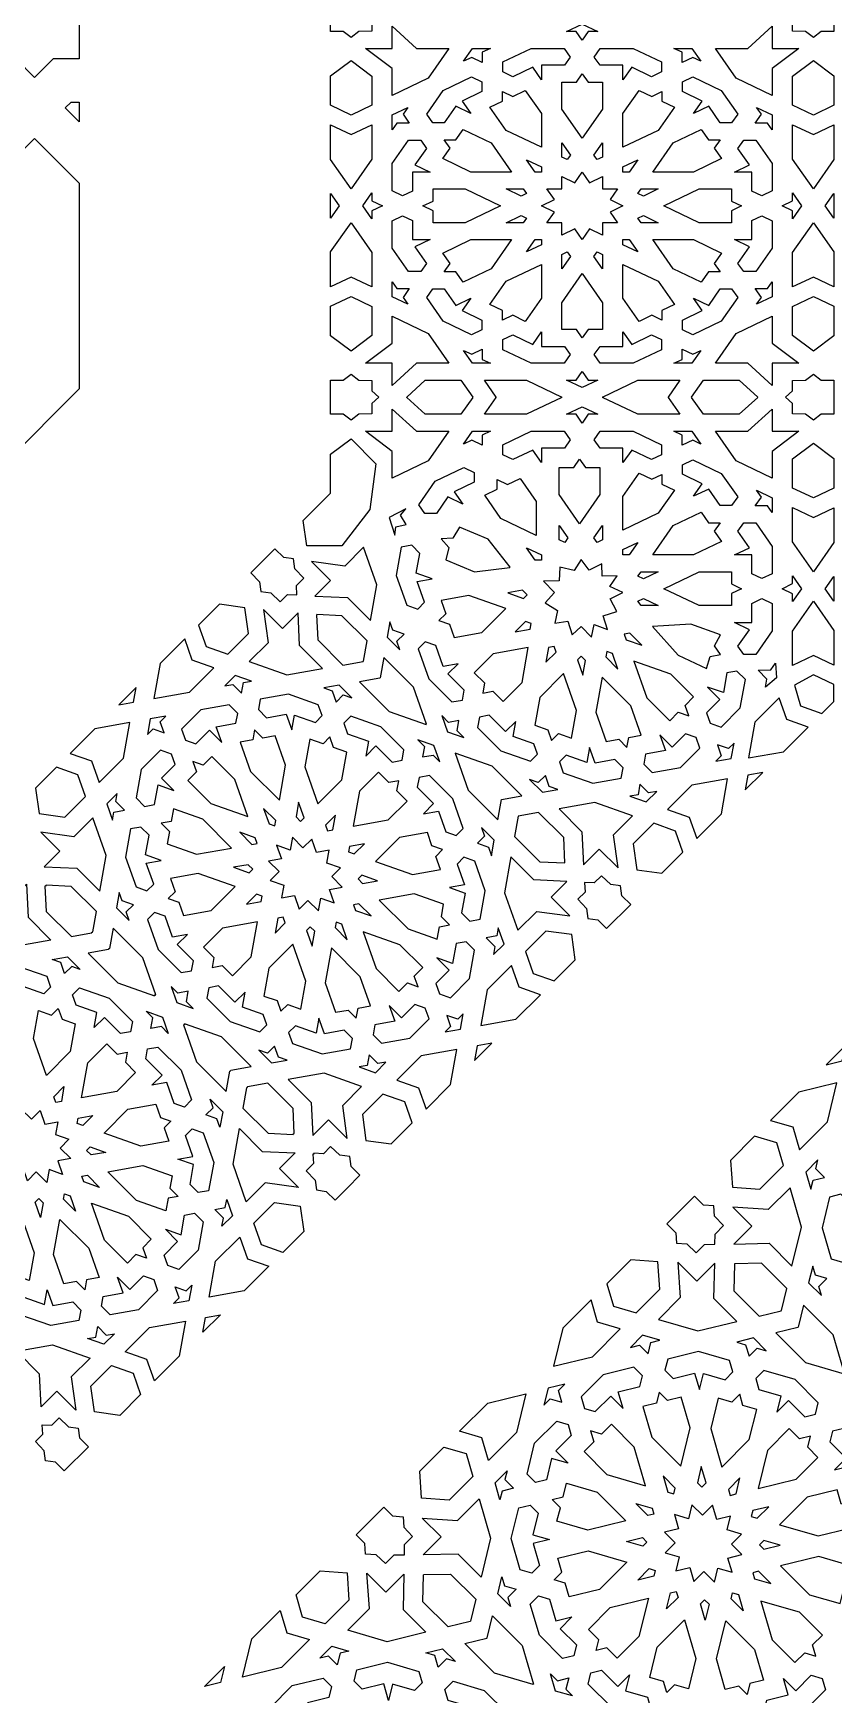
# Model space of a CAD drawing. Extents: x -500 to 500, y -500 to 500.
# Drawn here: x 170.9 to 330, y -334.1 to -3.9 of the extents above; entities that cross this region are included whole.
import ezdxf

# ---------------------------------------------------------------- set-up
doc = ezdxf.new("R2010")
doc.units = 0
doc.layers.add('LAYER_1', color=18, linetype='CONTINUOUS')

msp = doc.modelspace()

# ---------------------------------------------------------------- linework, layer by layer
at = {"layer": 'LAYER_1'}
for points in [[(174.83, 8.93), (180, 8.93), (180, -8.94), (174.83, -8.94), (171.13, -12.65), (167.46, -8.94), (162.19, -8.94), (162.19, -3.71), (158.49, -0.01), (162.19, 3.69), (162.22, 8.93), (167.43, 8.93), (171.16, 12.63)], [(230, 0), (230, 3.51), (232.47, 3.51), (234.05, 4.7), (235.62, 3.51), (238.18, 3.44), (238.18, 1.39), (239.58, 0.12), (239.45, 0), (239.58, -0.12), (238.18, -1.39), (238.18, -3.44), (235.62, -3.51), (234.05, -4.7), (232.47, -3.51), (230, -3.51)], [(320.55, 0), (320.42, 0.12), (321.82, 1.39), (321.82, 3.44), (324.38, 3.51), (325.95, 4.7), (327.53, 3.51), (330, 3.51), (330, 0), (330, -3.51), (327.53, -3.51), (325.95, -4.7), (324.38, -3.51), (321.82, -3.44), (321.82, -1.39), (320.42, -0.12)], [(249.38, -12.79), (242.23, -16.21), (242.23, -10.89), (236.92, -6.87), (242.23, -6.87), (242.23, -2.47), (247.08, -6.87), (253.51, -6.87)], [(281.21, -3.51), (280, -5.25), (278.79, -3.51), (276.91, -3.51), (280, -2.03), (283.09, -3.51)], [(317.77, -10.89), (317.77, -16.21), (310.62, -12.79), (306.49, -6.87), (312.92, -6.87), (317.77, -2.47), (317.77, -6.87), (323.08, -6.87)], [(234.05, -20.13), (230, -18.19), (230, -12.31), (234.05, -9.25), (238.18, -12.37), (238.18, -18.16)], [(260.14, -7.65), (260.14, -9.66), (258.04, -8.65), (256.41, -9.43), (258.2, -6.87), (261.77, -6.87)], [(276.46, -10.23), (271.89, -10.23), (271.89, -13.1), (270.16, -10.61), (266.21, -12.51), (264.23, -11.56), (264.23, -9.57), (269.88, -6.87), (276.41, -6.87), (277.61, -8.59)], [(293.8, -12.51), (289.84, -10.61), (288.11, -13.1), (288.11, -10.23), (283.54, -10.23), (282.39, -8.59), (283.59, -6.87), (290.12, -6.87), (295.77, -9.57), (295.77, -11.56)], [(301.96, -8.65), (299.86, -9.66), (299.86, -7.65), (298.23, -6.87), (301.8, -6.87), (303.59, -9.43)], [(325.95, -20.13), (321.82, -18.16), (321.82, -12.37), (325.95, -9.25), (330, -12.31), (330, -18.19)], [(256.12, -17.33), (257.85, -19.81), (254.86, -18.38), (252.57, -21.66), (250.29, -21.66), (249.09, -19.94), (252.35, -15.25), (258.01, -12.55), (260.08, -13.54), (260.08, -15.44)], [(280, -24.73), (275.95, -18.92), (275.95, -13.59), (278.84, -13.59), (280, -11.93), (281.16, -13.59), (284.05, -13.59), (284.05, -18.92)], [(309.71, -21.66), (307.43, -21.66), (305.14, -18.38), (302.15, -19.81), (303.88, -17.33), (299.92, -15.44), (299.92, -13.54), (301.99, -12.55), (307.65, -15.25), (310.91, -19.94)], [(264.88, -23.18), (261.67, -18.56), (264.17, -17.37), (264.17, -15.45), (266.18, -16.41), (268.68, -15.21), (271.89, -19.82), (271.89, -26.53)], [(295.12, -23.18), (288.11, -26.53), (288.11, -19.82), (291.32, -15.21), (293.82, -16.41), (295.83, -15.45), (295.83, -17.37), (298.33, -18.56)], [(180, -17.54), (180, -21.5), (177.22, -18.71), (178.39, -17.54)], [(243.17, -21.71), (242.23, -23.05), (242.23, -20.1), (245.33, -18.62), (244.39, -19.96), (245.6, -21.71)], [(316.83, -21.71), (314.4, -21.71), (315.61, -19.96), (314.67, -18.62), (317.77, -20.1), (317.77, -23.05)], [(234.05, -34.8), (230, -28.99), (230, -22.08), (234.05, -24.01), (238.18, -22.04), (238.18, -28.88)], [(257.86, -31.45), (252.3, -28.79), (253.74, -26.71), (252.58, -25.05), (254.9, -25.05), (256.34, -22.97), (261.91, -25.64), (265.96, -31.45)], [(302.14, -31.45), (294.04, -31.45), (298.09, -25.64), (303.66, -22.97), (305.1, -25.05), (307.42, -25.05), (306.26, -26.71), (307.7, -28.79)], [(325.95, -34.8), (321.82, -28.88), (321.82, -22.04), (325.95, -24.01), (330, -22.08), (330, -28.99)], [(180, -33.66), (180, -74.56), (151.09, -103.47), (138.55, -103.47), (138.55, -90.83), (162.19, -67.18), (162.19, -33.7), (171.11, -24.78)], [(246.29, -31.45), (246.29, -35.24), (244.31, -36.18), (242.23, -35.19), (242.23, -29.78), (245.5, -25.09), (247.9, -25.09), (249.04, -26.74), (246.75, -30.02), (249.75, -31.45)], [(277.03, -28.99), (275.95, -28.47), (275.95, -25.64), (277.66, -28.09)], [(282.97, -28.99), (282.34, -28.09), (284.05, -25.64), (284.05, -28.47)], [(315.69, -36.18), (313.71, -35.24), (313.71, -31.45), (310.25, -31.45), (313.25, -30.02), (310.96, -26.74), (312.1, -25.09), (314.5, -25.09), (317.77, -29.78), (317.77, -35.19)], [(270.65, -31.45), (268.94, -29), (271.9, -30.41), (271.9, -31.45)], [(289.36, -31.45), (288.11, -31.45), (288.11, -30.41), (291.06, -29)], [(285.53, -39.4), (287.01, -41.52), (284.05, -41.52), (284.05, -43.98), (281.48, -42.75), (280, -44.88), (278.52, -42.75), (275.95, -43.98), (275.95, -41.52), (272.99, -41.52), (274.47, -39.4), (271.9, -38.17), (274.47, -36.94), (272.99, -34.81), (275.95, -34.81), (275.95, -32.35), (278.52, -33.58), (280, -31.46), (281.48, -33.58), (284.05, -32.35), (284.05, -34.81), (287.01, -34.81), (285.53, -36.94), (288.1, -38.17)], [(230, -40.62), (230, -35.72), (231.71, -38.17)], [(238.18, -39.17), (238.18, -40.73), (236.39, -38.17), (238.18, -35.6), (238.18, -37.16), (240.28, -38.17)], [(256.77, -41.52), (250.35, -41.52), (250.35, -39.13), (248.34, -38.17), (250.35, -37.21), (250.35, -34.81), (256.77, -34.81), (263.79, -38.17)], [(267.85, -36.22), (264.89, -34.81), (268.3, -34.81), (268.93, -35.71)], [(292.16, -36.22), (291.07, -35.71), (291.7, -34.81), (295.11, -34.81)], [(309.65, -39.13), (309.65, -41.52), (303.23, -41.52), (296.21, -38.17), (303.23, -34.81), (309.65, -34.81), (309.65, -37.21), (311.66, -38.17)], [(321.82, -40.73), (321.82, -39.17), (319.72, -38.17), (321.82, -37.16), (321.82, -35.6), (323.61, -38.17)], [(328.29, -38.17), (330, -35.72), (330, -40.62)], [(234.05, -52.32), (230, -54.26), (230, -47.34), (234.05, -41.53), (238.18, -47.46), (238.18, -54.3)], [(246.75, -46.32), (249.04, -49.6), (247.9, -51.24), (245.5, -51.24), (242.23, -46.55), (242.23, -41.14), (244.31, -40.15), (246.29, -41.1), (246.29, -44.89), (249.75, -44.89)], [(268.3, -41.52), (264.89, -41.52), (267.85, -40.11), (268.93, -40.63)], [(291.7, -41.52), (291.07, -40.63), (292.16, -40.11), (295.11, -41.52)], [(314.5, -51.24), (312.1, -51.24), (310.96, -49.6), (313.25, -46.32), (310.25, -44.89), (313.71, -44.89), (313.71, -41.1), (315.69, -40.15), (317.77, -41.14), (317.77, -46.55)], [(325.95, -52.32), (321.82, -54.3), (321.82, -47.46), (325.95, -41.53), (330, -47.34), (330, -54.26)], [(261.91, -50.7), (256.34, -53.36), (254.9, -51.29), (252.58, -51.29), (253.74, -49.62), (252.3, -47.55), (257.86, -44.89), (265.96, -44.89)], [(268.94, -47.33), (270.65, -44.89), (271.9, -44.89), (271.9, -45.92)], [(288.11, -45.92), (288.11, -44.89), (289.36, -44.89), (291.06, -47.33)], [(306.26, -49.62), (307.42, -51.29), (305.1, -51.29), (303.66, -53.36), (298.09, -50.7), (294.04, -44.89), (302.14, -44.89), (307.7, -47.55)], [(275.95, -50.69), (275.95, -47.86), (277.03, -47.34), (277.66, -48.24)], [(282.34, -48.24), (282.97, -47.34), (284.05, -47.86), (284.05, -50.69)], [(268.68, -61.13), (266.18, -59.93), (264.17, -60.89), (264.17, -58.97), (261.67, -57.77), (264.88, -53.16), (271.89, -49.8), (271.89, -56.51)], [(281.16, -62.74), (280, -64.4), (278.84, -62.74), (275.95, -62.74), (275.95, -57.42), (280, -51.6), (284.05, -57.42), (284.05, -62.74)], [(295.83, -58.97), (295.83, -60.89), (293.82, -59.93), (291.32, -61.13), (288.11, -56.51), (288.11, -49.8), (295.12, -53.16), (298.33, -57.77)], [(244.39, -56.37), (245.33, -57.72), (242.23, -56.24), (242.23, -53.28), (243.17, -54.63), (245.6, -54.63)], [(258.01, -63.79), (252.35, -61.08), (249.09, -56.39), (250.29, -54.67), (252.57, -54.67), (254.86, -57.95), (257.85, -56.52), (256.12, -59), (260.08, -60.9), (260.08, -62.79)], [(307.65, -61.08), (301.99, -63.79), (299.92, -62.79), (299.92, -60.9), (303.88, -59), (302.15, -56.52), (305.14, -57.95), (307.43, -54.67), (309.71, -54.67), (310.91, -56.39)], [(314.67, -57.72), (315.61, -56.37), (314.4, -54.63), (316.83, -54.63), (317.77, -53.28), (317.77, -56.24)], [(234.05, -67.09), (230, -64.02), (230, -58.14), (234.05, -56.2), (238.18, -58.18), (238.18, -63.96)], [(325.95, -67.09), (321.82, -63.96), (321.82, -58.18), (325.95, -56.2), (330, -58.14), (330, -64.02)], [(247.08, -69.47), (242.23, -73.87), (242.23, -69.47), (236.92, -69.47), (242.23, -65.45), (242.23, -60.12), (249.38, -63.54), (253.51, -69.47)], [(317.77, -69.47), (317.77, -73.87), (312.92, -69.47), (306.49, -69.47), (310.62, -63.54), (317.77, -60.12), (317.77, -65.45), (323.08, -69.47)], [(276.41, -69.47), (269.88, -69.47), (264.23, -66.76), (264.23, -64.77), (266.21, -63.83), (270.16, -65.72), (271.89, -63.24), (271.89, -66.1), (276.46, -66.1), (277.61, -67.74)], [(290.12, -69.47), (283.59, -69.47), (282.39, -67.74), (283.54, -66.1), (288.11, -66.1), (288.11, -63.24), (289.84, -65.72), (293.8, -63.83), (295.77, -64.77), (295.77, -66.76)], [(258.2, -69.47), (256.41, -66.9), (258.04, -67.68), (260.14, -66.68), (260.14, -68.69), (261.77, -69.47)], [(301.8, -69.47), (298.23, -69.47), (299.86, -68.69), (299.86, -66.68), (301.96, -67.68), (303.59, -66.9)], [(238.18, -77.49), (238.18, -79.54), (235.62, -79.61), (234.05, -80.8), (232.47, -79.61), (230, -79.61), (230, -72.83), (232.47, -72.83), (234.05, -71.64), (235.62, -72.83), (238.18, -72.89), (238.18, -74.94), (239.58, -76.22)], [(280, -74.31), (276.91, -72.83), (278.79, -72.83), (280, -71.09), (281.21, -72.83), (283.09, -72.83)], [(327.53, -79.61), (325.95, -80.8), (324.38, -79.61), (321.82, -79.54), (321.82, -77.49), (320.42, -76.22), (321.82, -74.94), (321.82, -72.89), (324.38, -72.83), (325.95, -71.64), (327.53, -72.83), (330, -72.83), (330, -79.61)], [(255.9, -79.61), (248.8, -79.61), (245.11, -76.25), (245.14, -76.22), (245.11, -76.18), (248.8, -72.83), (255.9, -72.83), (258.24, -76.18), (258.21, -76.22), (258.24, -76.25)], [(268.93, -79.61), (260.58, -79.61), (262.92, -76.25), (262.9, -76.22), (262.92, -76.18), (260.58, -72.83), (268.93, -72.83), (275.94, -76.18), (275.87, -76.22), (275.94, -76.25)], [(291.07, -79.61), (284.06, -76.25), (284.13, -76.22), (284.06, -76.18), (291.07, -72.83), (299.42, -72.83), (297.08, -76.18), (297.1, -76.22), (297.08, -76.25), (299.42, -79.61)], [(311.2, -79.61), (304.1, -79.61), (301.76, -76.25), (301.79, -76.22), (301.76, -76.18), (304.1, -72.83), (311.2, -72.83), (314.89, -76.18), (314.86, -76.22), (314.89, -76.25)], [(249.38, -88.89), (242.23, -92.31), (242.23, -86.99), (236.92, -82.97), (242.23, -82.97), (242.23, -78.57), (247.08, -82.97), (253.51, -82.97)], [(281.21, -79.61), (280, -81.35), (278.79, -79.61), (276.91, -79.61), (280, -78.13), (283.09, -79.61)], [(317.77, -86.99), (317.77, -92.31), (310.62, -88.89), (306.49, -82.97), (312.92, -82.97), (317.77, -78.57), (317.77, -82.97), (323.08, -82.97)], [(230, -95.27), (230, -87.54), (234.05, -84.48), (239, -89.43), (237.81, -98.5), (232.24, -105.76), (225.24, -105.76), (224.54, -100.73)], [(260.14, -83.75), (260.14, -85.76), (258.04, -84.75), (256.41, -85.53), (258.2, -82.97), (261.77, -82.97)], [(276.46, -86.33), (271.89, -86.33), (271.89, -89.2), (270.16, -86.72), (266.21, -88.61), (264.23, -87.66), (264.23, -85.67), (269.88, -82.97), (276.41, -82.97), (277.61, -84.69)], [(293.8, -88.61), (289.84, -86.72), (288.11, -89.2), (288.11, -86.33), (283.54, -86.33), (282.39, -84.69), (283.59, -82.97), (290.12, -82.97), (295.77, -85.67), (295.77, -87.66)], [(301.96, -84.75), (299.86, -85.76), (299.86, -83.75), (298.23, -82.97), (301.8, -82.97), (303.59, -85.53)], [(325.95, -96.23), (321.82, -94.26), (321.82, -88.47), (325.95, -85.35), (330, -88.41), (330, -94.29)], [(279.48, -101.35), (275.43, -95.54), (275.43, -90.21), (278.32, -90.21), (279.48, -88.55), (280.64, -90.21), (283.53, -90.21), (283.53, -95.54)], [(309.71, -97.76), (307.43, -97.76), (305.14, -94.48), (302.15, -95.91), (303.88, -93.43), (299.92, -91.54), (299.92, -89.64), (301.99, -88.65), (307.65, -91.36), (310.91, -96.04)], [(254.57, -94.99), (256.3, -97.47), (253.3, -96.04), (251.02, -99.32), (248.73, -99.32), (247.53, -97.6), (250.8, -92.91), (256.45, -90.21), (258.53, -91.2), (258.53, -93.09)], [(263.84, -100.31), (260.63, -95.7), (263.13, -94.5), (263.13, -92.58), (265.14, -93.54), (267.64, -92.35), (270.86, -96.96), (270.86, -103.67)], [(295.12, -99.28), (288.11, -102.63), (288.11, -95.92), (291.32, -91.31), (293.82, -92.51), (295.83, -91.55), (295.83, -93.47), (298.33, -94.66)], [(316.83, -97.81), (314.4, -97.81), (315.61, -96.06), (314.67, -94.72), (317.77, -96.2), (317.77, -99.16)], [(241.64, -100.09), (242.76, -103.61), (242.96, -101.99), (245.03, -101.5), (243.91, -99.68), (244.92, -98.39)], [(302.14, -107.55), (294.04, -107.55), (298.09, -101.74), (303.66, -99.07), (305.1, -101.15), (307.42, -101.15), (306.26, -102.81), (307.7, -104.89)], [(325.95, -110.9), (321.82, -104.98), (321.82, -98.14), (325.95, -100.11), (330, -98.18), (330, -105.09)], [(251.97, -104.37), (251.94, -104.37), (253.49, -106.1), (252.9, -108.56), (258.6, -110.93), (265.63, -110.08), (265.55, -109.99), (265.67, -109.99), (261.3, -104.41), (255.59, -102.07), (254.27, -104.22), (251.95, -104.35)], [(276.52, -105.09), (275.43, -104.57), (275.43, -101.74), (277.14, -104.19)], [(282.97, -105.09), (282.34, -104.19), (284.05, -101.74), (284.05, -104.57)], [(315.69, -112.28), (313.71, -111.34), (313.71, -107.55), (310.25, -107.55), (313.25, -106.12), (310.96, -102.84), (312.1, -101.19), (314.5, -101.19), (317.77, -105.88), (317.77, -111.29)], [(247.18, -112.84), (250.15, -112.31), (247.02, -111.2), (247.73, -107.27), (246.11, -105.65), (244.04, -106.02), (243.04, -111.64), (245.12, -117.55), (247.3, -118.32), (248.64, -116.98)], [(289.36, -107.55), (288.11, -107.55), (288.11, -106.51), (291.06, -105.1)], [(223.21, -113.62), (224.66, -112.17), (222.9, -110.32), (222.63, -108.36), (220.68, -108.09), (218.93, -106.34), (214.13, -111.14), (215.88, -112.89), (216.15, -114.84), (218.11, -115.11), (219.96, -116.87), (221.41, -115.42), (223.3, -115.51)], [(239.2, -113.48), (236.56, -106.01), (232.8, -109.77), (226.2, -108.86), (229.95, -112.62), (226.84, -115.73), (233.38, -116.04), (237.93, -120.59)], [(270.65, -108.59), (268.94, -106.14), (271.9, -107.55), (271.9, -108.59)], [(272.33, -112.8), (274.47, -115.05), (272.65, -117.06), (275.09, -118.62), (274.57, -121.15), (277.14, -120.76), (278.03, -123.46), (279.81, -121.77), (281.87, -123.9), (282.38, -121.37), (285.05, -122.38), (284.17, -119.68), (286.89, -118.83), (285.56, -116.31), (288.1, -115.03), (285.5, -113.85), (286.92, -111.7), (283.96, -111.76), (283.89, -109.3), (281.36, -110.58), (279.82, -108.48), (278.4, -110.64), (275.57, -110.01), (275.43, -112.73)], [(292.16, -112.33), (291.07, -111.81), (291.7, -110.91), (295.11, -110.91)], [(309.65, -115.23), (309.65, -117.62), (303.23, -117.62), (296.21, -114.27), (303.23, -110.91), (309.65, -110.91), (309.65, -113.31), (311.66, -114.27)], [(321.82, -116.83), (321.82, -115.28), (319.72, -114.27), (321.82, -113.26), (321.82, -111.7), (323.61, -114.27)], [(328.29, -114.27), (330, -111.82), (330, -116.72)], [(268.16, -114.59), (265.22, -115.12), (268.31, -116.21), (269.04, -115.48)], [(212.94, -118.06), (207.91, -117.36), (203.75, -121.52), (205.24, -125.75), (209.56, -127.28), (213.65, -123.19)], [(223.84, -125.59), (223.52, -119.05), (220.41, -122.16), (216.65, -118.41), (217.56, -125.01), (213.8, -128.77), (221.27, -131.41), (228.38, -130.14)], [(257.5, -115.63), (251.97, -116.62), (252.89, -119.24), (251.53, -120.6), (253.63, -121.33), (254.55, -123.95), (260.08, -122.96), (264.83, -118.22)], [(291.7, -117.62), (291.07, -116.73), (292.16, -116.21), (295.11, -117.62)], [(314.5, -127.34), (312.1, -127.34), (310.96, -125.7), (313.25, -122.42), (310.25, -120.99), (313.71, -120.99), (313.71, -117.2), (315.69, -116.25), (317.77, -117.24), (317.77, -122.65)], [(325.95, -127.56), (321.82, -129.53), (321.82, -122.69), (325.95, -116.76), (330, -122.58), (330, -129.49)], [(237.24, -124.66), (232.22, -119.64), (227.24, -119.4), (227.24, -119.45), (227.19, -119.44), (227.43, -124.43), (232.45, -129.45), (236.47, -128.73), (236.48, -128.69), (236.52, -128.68)], [(243.17, -124.73), (244.59, -123.3), (242.39, -122.53), (241.79, -120.83), (241.24, -123.9), (243.77, -126.43)], [(269.84, -121.21), (268.71, -120.82), (266.71, -122.82), (269.65, -122.29)], [(293.95, -121.76), (299.05, -127.46), (304.69, -130.13), (305.42, -127.74), (307.51, -127.37), (306.29, -125.64), (307.46, -123.43), (301.59, -121.33)], [(202.5, -128.5), (201, -124.27), (196.11, -129.16), (194.87, -136.13), (201.97, -134.86), (206.81, -130.02)], [(256.54, -134.44), (253.3, -131.21), (255.33, -129.18), (252.35, -129.72), (250.89, -125.58), (248.82, -124.85), (247.42, -126.25), (249.5, -132.16), (254.12, -136.78), (256.18, -136.41)], [(289.44, -123.09), (288.36, -123.28), (288.76, -124.41), (291.85, -125.5)], [(246.45, -133.87), (240.55, -127.97), (239.83, -131.99), (239.79, -132), (239.78, -132.04), (235.76, -132.76), (241.66, -138.66), (248.99, -141.25), (248.97, -141.18), (249.04, -141.2)], [(269.29, -125.96), (262.32, -127.2), (258.55, -130.97), (260.59, -133.01), (260.24, -135.01), (262.23, -134.65), (264.28, -136.7), (268.04, -132.93)], [(274.4, -125.78), (273.32, -125.97), (272.8, -128.91), (274.8, -126.91)], [(280.66, -128.56), (279.77, -127.67), (279.04, -128.4), (280.13, -131.49)], [(286.01, -127.16), (284.88, -126.76), (284.69, -127.83), (287.1, -130.25)], [(300.44, -137.48), (302.13, -135.78), (297.59, -131.24), (290.26, -128.65), (292.84, -135.99), (297.39, -140.53), (299.08, -138.84), (301.18, -139.57)], [(212.67, -132.95), (214.29, -132.66), (211.05, -131.52), (208.96, -133.61), (210.58, -133.32), (212.29, -135.04)], [(278.88, -138.48), (276.3, -131.15), (271.55, -135.9), (270.56, -141.43), (273.18, -142.35), (273.92, -144.45), (275.28, -143.09), (277.89, -144.01)], [(289.69, -137.59), (283.97, -131.87), (282.72, -138.84), (284.77, -144.66), (287.26, -144.21), (288.9, -145.85), (289.26, -143.86), (291.75, -143.41)], [(312.43, -132.34), (310.74, -130.65), (308.77, -131), (308.06, -134.93), (304.93, -133.83), (307.38, -136.27), (304.7, -138.95), (305.43, -141.02), (307.6, -141.79), (311.43, -137.96)], [(314.97, -130.47), (317.48, -130.42), (318.4, -129.09), (318.6, -131.97), (316.43, -133.86), (316.71, -132.26)], [(330, -136.69), (330, -133.32), (325.95, -131.38), (322.23, -133.47), (323.38, -137.58), (327.62, -139.07)], [(191.36, -133.91), (187.89, -137.38), (190.83, -136.85)], [(227.54, -137.33), (221.63, -135.25), (216.01, -136.25), (215.64, -138.32), (217.26, -139.94), (221.19, -139.23), (222.3, -142.36), (222.83, -139.39), (226.97, -140.85), (228.31, -139.51)], [(231.69, -133.45), (228.62, -134), (230.32, -134.6), (231.09, -136.8), (232.52, -135.38), (234.22, -135.98)], [(207.23, -141.73), (211.17, -141.02), (211.52, -139.06), (209.83, -137.36), (204.2, -138.36), (200.38, -142.19), (201.15, -144.36), (203.21, -145.09), (205.89, -142.41), (208.34, -144.86)], [(320.68, -140.29), (319.16, -135.97), (314.32, -140.81), (313.05, -147.92), (320.02, -146.67), (324.91, -141.78)], [(190.11, -140.89), (183.14, -142.13), (178.25, -147.02), (182.48, -148.52), (184, -152.83), (188.84, -147.99)], [(196.12, -140.71), (197.22, -139.61), (194.14, -140.16), (193.59, -143.24), (194.69, -142.14), (196.89, -142.91)], [(244.57, -146.33), (239.95, -141.71), (234.04, -139.63), (232.64, -141.03), (233.37, -143.1), (237.51, -144.56), (236.98, -147.54), (239, -145.51), (242.23, -148.75), (244.2, -148.39)], [(255.14, -142.56), (255.51, -140.47), (253.42, -140.84), (252.1, -139.51), (253.24, -142.74), (256.47, -143.88)], [(270.4, -145.09), (266.26, -143.63), (266.8, -140.65), (264.77, -142.68), (261.54, -139.44), (259.57, -139.8), (259.2, -141.86), (263.82, -146.48), (269.73, -148.56), (271.13, -147.16)], [(221.05, -149.35), (219, -143.53), (216.51, -143.97), (214.87, -142.34), (214.51, -144.33), (212.02, -144.78), (214.08, -150.59), (219.8, -156.32)], [(233.21, -146.76), (230.59, -145.84), (229.85, -143.74), (228.5, -145.1), (225.88, -144.17), (224.89, -149.71), (227.48, -157.04), (232.22, -152.29)], [(250.53, -145.45), (247.3, -144.3), (248.63, -145.63), (248.26, -147.72), (250.35, -147.35), (251.68, -148.68)], [(302.63, -143.83), (300.56, -143.1), (297.88, -145.78), (295.43, -143.33), (296.54, -146.46), (292.6, -147.17), (292.25, -149.13), (293.94, -150.83), (299.57, -149.83), (303.39, -146)], [(310.18, -144.95), (309.08, -146.05), (306.88, -145.28), (307.65, -147.48), (306.55, -148.58), (309.63, -148.03)], [(196.39, -151.91), (199.07, -149.24), (198.34, -147.17), (196.17, -146.4), (192.34, -150.23), (191.34, -155.85), (193.03, -157.54), (195, -157.19), (195.71, -153.25), (198.84, -154.36)], [(210.93, -152.2), (206.39, -147.66), (204.69, -149.35), (202.59, -148.61), (203.33, -150.71), (201.64, -152.41), (206.18, -156.95), (213.52, -159.54)], [(262.11, -149.53), (254.78, -146.94), (254.8, -147.01), (254.73, -146.99), (257.32, -154.32), (263.22, -160.22), (263.94, -156.19), (263.98, -156.19), (263.99, -156.15), (268.01, -155.43)], [(288.13, -149.87), (286.51, -148.25), (282.58, -148.96), (281.47, -145.83), (280.94, -148.8), (276.8, -147.34), (275.46, -148.68), (276.23, -150.86), (282.14, -152.94), (287.76, -151.94)], [(179.73, -151.26), (175.5, -149.77), (171.34, -153.93), (172.04, -158.96), (177.16, -159.67), (181.26, -155.58)], [(243.18, -154.44), (243.53, -152.45), (241.54, -152.8), (239.49, -150.76), (235.73, -154.53), (234.48, -161.5), (241.45, -160.25), (245.22, -156.49)], [(254.27, -156.03), (249.65, -151.41), (247.59, -151.78), (247.23, -153.75), (250.47, -156.98), (248.44, -159), (251.42, -158.47), (252.88, -162.61), (254.95, -163.34), (256.35, -161.94)], [(273.45, -153.59), (272.68, -151.39), (271.25, -152.81), (269.55, -152.21), (272.08, -154.74), (275.15, -154.19)], [(312.94, -151.34), (312.41, -154.28), (315.88, -150.81)], [(187.3, -156.6), (187.59, -154.98), (185.5, -157.07), (186.64, -160.31), (186.93, -158.69), (189.02, -158.32)], [(293.19, -154.87), (291.48, -153.15), (291.1, -155.24), (289.49, -155.53), (292.72, -156.67), (294.81, -154.58)], [(308.9, -152.06), (301.8, -153.33), (296.96, -158.17), (301.27, -159.69), (302.77, -163.92), (307.66, -159.03)], [(204.57, -160.1), (198.76, -158.04), (198.31, -160.53), (196.32, -160.89), (197.95, -162.53), (197.51, -165.02), (203.33, -167.07), (210.3, -165.82)], [(219.08, -160.36), (216.67, -157.94), (217.76, -161.03), (218.89, -161.43)], [(223.64, -156.7), (223.12, -159.64), (224, -160.52), (224.73, -159.79)], [(286.21, -163.18), (289.97, -159.42), (282.5, -156.78), (275.39, -158.05), (279.94, -162.6), (280.25, -169.14), (283.36, -166.03), (287.12, -169.78)], [(185.39, -167.29), (182.75, -159.82), (178.98, -163.59), (172.39, -162.67), (176.14, -166.43), (173.03, -169.54), (179.57, -169.86), (184.12, -174.4)], [(193.36, -168.85), (196.34, -168.32), (193.21, -167.21), (193.92, -163.28), (192.3, -161.66), (190.23, -162.03), (189.23, -167.65), (191.31, -173.56), (193.48, -174.33), (194.82, -172.99)], [(230.97, -159.28), (228.97, -161.28), (229.37, -162.41), (230.45, -162.22)], [(262.53, -164.29), (260, -161.76), (260.6, -163.46), (259.18, -164.89), (261.38, -165.66), (261.98, -167.36)], [(276.34, -163.76), (271.32, -158.74), (267.3, -159.46), (267.29, -159.5), (267.25, -159.51), (266.53, -163.53), (271.55, -168.55), (276.53, -168.79), (276.53, -168.74), (276.58, -168.74)], [(298.53, -162.44), (294.21, -160.91), (290.12, -165), (290.83, -170.13), (295.86, -170.83), (300.02, -166.67)], [(215.01, -163.78), (211.92, -162.69), (214.34, -165.1), (215.41, -164.91)], [(229.76, -174.04), (232.31, -173.59), (230.22, -171.49), (231.95, -169.75), (229.27, -168.81), (229.73, -166.26), (227.17, -166.71), (226.23, -164.03), (224.49, -165.77), (222.4, -163.67), (221.94, -166.22), (219.25, -165.28), (220.2, -167.96), (217.65, -168.42), (219.74, -170.51), (218.01, -172.25), (220.69, -173.19), (220.23, -175.75), (222.79, -175.29), (223.73, -177.97), (225.47, -176.24), (227.57, -178.33), (228.02, -175.78), (230.71, -176.73)], [(233.76, -165.53), (233.57, -166.61), (234.7, -167.01), (236.7, -165.01)], [(250.88, -167.48), (252.24, -166.13), (250.14, -165.39), (249.22, -162.77), (243.69, -163.76), (238.94, -168.5), (246.27, -171.09), (251.81, -170.1)], [(260.73, -174.35), (258.65, -168.44), (256.47, -167.67), (255.13, -169.01), (256.59, -173.15), (253.62, -173.68), (256.75, -174.79), (256.04, -178.72), (257.66, -180.34), (259.73, -179.97)], [(273.82, -175.57), (276.93, -172.46), (270.39, -172.14), (265.84, -167.6), (264.57, -174.71), (267.21, -182.18), (270.97, -178.41), (277.57, -179.33)], [(203.69, -170.91), (198.15, -171.9), (199.08, -174.52), (197.72, -175.87), (199.82, -176.61), (200.74, -179.23), (206.27, -178.24), (211.02, -173.5)], [(213.61, -169.14), (210.68, -169.66), (213.77, -170.75), (214.5, -170.02)], [(236.2, -171.25), (235.46, -171.98), (236.35, -172.87), (239.28, -172.34)], [(287.89, -175.3), (287.62, -173.35), (285.66, -173.08), (283.81, -171.32), (282.36, -172.77), (280.47, -172.68), (280.56, -174.57), (279.11, -176.02), (280.87, -177.87), (281.14, -179.83), (283.09, -180.1), (284.84, -181.85), (289.64, -177.05)], [(167.29, -185.39), (159.82, -182.75), (163.59, -178.98), (162.67, -172.38), (166.43, -176.14), (169.54, -173.03), (169.86, -179.57), (174.4, -184.12)], [(182.56, -182.56), (182.66, -182.54), (182.67, -182.5), (182.71, -182.49), (183.43, -178.47), (178.41, -173.45), (173.42, -173.21), (173.43, -173.26), (173.38, -173.26), (173.38, -173.38), (173.26, -173.37), (173.26, -173.42), (173.21, -173.42), (173.45, -178.41), (178.47, -183.43), (182.49, -182.71), (182.5, -182.67), (182.54, -182.66)], [(189.35, -178.54), (190.78, -177.12), (188.58, -176.34), (187.98, -174.64), (187.43, -177.71), (189.95, -180.24)], [(216.39, -175.39), (215.26, -174.99), (213.26, -176.99), (216.2, -176.47)], [(251.65, -181.47), (253.64, -181.11), (252.01, -179.47), (252.45, -176.98), (246.63, -174.93), (239.66, -176.18), (245.39, -181.9), (251.2, -183.96)], [(235.63, -176.9), (234.55, -177.09), (234.95, -178.22), (238.04, -179.31)], [(202.73, -188.25), (199.49, -185.02), (201.52, -183), (198.54, -183.53), (197.08, -179.39), (195.01, -178.66), (193.61, -180.06), (195.69, -185.98), (200.31, -190.59), (202.37, -190.22)], [(215.48, -180.5), (208.51, -181.75), (204.74, -185.51), (206.78, -187.56), (206.43, -189.55), (208.42, -189.2), (210.47, -191.24), (214.23, -187.47)], [(220.59, -179.59), (219.51, -179.78), (218.99, -182.72), (220.99, -180.72)], [(226.84, -182.37), (225.96, -181.48), (225.23, -182.22), (226.32, -185.31)], [(232.2, -180.97), (231.07, -180.57), (230.88, -181.65), (233.29, -184.06)], [(195, -195), (195.18, -195.06), (195.16, -194.99), (195.23, -195.01), (192.64, -187.68), (186.74, -181.78), (186.02, -185.81), (185.98, -185.81), (185.97, -185.85), (185.87, -185.87), (185.85, -185.97), (185.81, -185.98), (185.81, -186.02), (181.78, -186.74), (187.68, -192.64), (195.01, -195.23), (194.99, -195.16), (195.06, -195.18)], [(246.63, -191.29), (248.32, -189.59), (243.78, -185.05), (236.44, -182.46), (239.03, -189.8), (243.57, -194.34), (245.27, -192.65), (247.37, -193.39)], [(258.62, -186.15), (256.92, -184.46), (254.96, -184.81), (254.25, -188.75), (251.12, -187.64), (253.57, -190.09), (250.89, -192.77), (251.62, -194.83), (253.79, -195.6), (257.62, -191.78)], [(263.32, -181.69), (263.03, -183.31), (260.94, -183.69), (262.66, -185.4), (262.37, -187.02), (264.46, -184.93)], [(277.92, -183.04), (272.79, -182.33), (268.7, -186.42), (270.23, -190.74), (274.46, -192.23), (278.62, -188.07)], [(178.54, -189.35), (177.12, -190.78), (176.34, -188.58), (174.64, -187.98), (177.72, -187.43), (180.24, -189.95)], [(225.07, -192.29), (222.48, -184.96), (217.74, -189.71), (216.75, -195.24), (219.37, -196.16), (220.11, -198.26), (221.46, -196.9), (224.08, -197.83)], [(235.88, -191.41), (230.16, -185.68), (228.91, -192.65), (230.96, -198.47), (233.45, -198.03), (235.09, -199.66), (235.45, -197.67), (237.94, -197.22)], [(168.85, -193.36), (168.32, -196.34), (167.22, -193.21), (163.28, -193.91), (161.66, -192.3), (162.03, -190.23), (167.65, -189.23), (173.56, -191.31), (174.33, -193.48), (172.99, -194.82)], [(267.48, -193.48), (265.96, -189.17), (261.12, -194.01), (259.85, -201.11), (266.82, -199.87), (271.71, -194.98)], [(188.26, -202.72), (185.02, -199.49), (183, -201.52), (183.53, -198.54), (179.39, -197.08), (178.66, -195.01), (180.07, -193.61), (185.98, -195.69), (190.59, -200.31), (190.22, -202.37)], [(201.33, -196.37), (201.7, -194.28), (199.61, -194.65), (198.28, -193.32), (199.42, -196.56), (202.66, -197.7)], [(216.59, -198.9), (212.45, -197.44), (212.98, -194.46), (210.96, -196.49), (207.73, -193.25), (205.76, -193.61), (205.39, -195.67), (210, -200.29), (215.92, -202.37), (217.32, -200.97)], [(170.91, -203.69), (171.9, -198.15), (174.52, -199.08), (175.87, -197.72), (176.61, -199.82), (179.23, -200.74), (178.24, -206.27), (173.5, -211.02)], [(248.81, -197.64), (246.74, -196.91), (244.07, -199.59), (241.62, -197.14), (242.73, -200.27), (238.79, -200.98), (238.44, -202.95), (240.13, -204.64), (245.75, -203.64), (249.58, -199.81)], [(196.37, -201.33), (194.28, -201.7), (194.65, -199.61), (193.32, -198.28), (196.56, -199.42), (197.7, -202.66)], [(210.11, -210.11), (210.13, -210.01), (210.17, -210), (210.17, -209.96), (214.2, -209.24), (208.3, -203.34), (200.97, -200.75), (200.99, -200.82), (200.92, -200.8), (200.98, -200.98), (200.8, -200.92), (200.82, -200.99), (200.75, -200.97), (203.34, -208.3), (209.24, -214.2), (209.96, -210.17), (210, -210.17), (210.01, -210.13)], [(234.32, -203.68), (232.7, -202.06), (228.77, -202.77), (227.66, -199.64), (227.13, -202.62), (222.99, -201.16), (221.65, -202.5), (222.42, -204.67), (228.33, -206.75), (233.95, -205.75)], [(256.37, -198.76), (255.27, -199.86), (253.07, -199.09), (253.84, -201.29), (252.74, -202.39), (255.82, -201.84)], [(180.5, -215.48), (181.75, -208.5), (185.51, -204.74), (187.56, -206.78), (189.55, -206.43), (189.2, -208.42), (191.24, -210.47), (187.48, -214.23)], [(259.13, -205.15), (258.6, -208.09), (262.07, -204.62)], [(198.9, -216.59), (197.44, -212.45), (194.46, -212.98), (196.49, -210.96), (193.26, -207.72), (193.61, -205.76), (195.67, -205.39), (200.29, -210), (202.37, -215.91), (200.97, -217.32)], [(219.64, -207.4), (218.86, -205.2), (217.44, -206.63), (215.74, -206.03), (218.27, -208.55), (221.34, -208)], [(239.38, -208.68), (237.66, -206.96), (237.29, -209.05), (235.67, -209.34), (238.91, -210.48), (241, -208.39)], [(255.09, -205.87), (247.99, -207.14), (243.15, -211.98), (247.46, -213.5), (248.96, -217.73), (253.85, -212.84)], [(332.48, -204.92), (328.5, -208.9), (331.7, -208.12)], [(232.39, -217), (236.16, -213.23), (228.69, -210.59), (221.58, -211.86), (226.12, -216.41), (226.44, -222.95), (229.55, -219.84), (233.31, -223.59)], [(175.39, -216.39), (175, -215.26), (176.99, -213.26), (176.47, -216.2)], [(222.6, -222.6), (222.72, -222.6), (222.72, -222.55), (222.77, -222.56), (222.53, -217.57), (217.51, -212.55), (213.49, -213.27), (213.48, -213.31), (213.44, -213.32), (213.42, -213.42), (213.32, -213.44), (213.31, -213.48), (213.27, -213.49), (212.55, -217.51), (217.57, -222.53), (222.56, -222.77), (222.56, -222.72), (222.6, -222.72)], [(330.62, -212.51), (323.04, -214.36), (317.42, -219.98), (321.86, -221.27), (323.18, -225.79), (328.73, -220.23)], [(174.04, -229.76), (173.59, -232.31), (171.49, -230.22), (169.76, -231.95), (168.81, -229.27), (166.26, -229.72), (166.71, -227.17), (164.03, -226.23), (165.77, -224.49), (163.67, -222.39), (166.22, -221.94), (165.28, -219.25), (167.96, -220.2), (168.42, -217.65), (170.51, -219.74), (172.25, -218.01), (173.2, -220.69), (175.75, -220.23), (175.29, -222.79), (177.98, -223.73), (176.24, -225.47), (178.33, -227.56), (175.78, -228.02), (176.73, -230.7)], [(192.29, -225.07), (184.96, -222.48), (189.71, -217.74), (195.24, -216.75), (196.16, -219.37), (198.26, -220.11), (196.9, -221.46), (197.83, -224.08)], [(207.4, -219.64), (205.2, -218.86), (206.63, -217.44), (206.03, -215.74), (208.55, -218.26), (208, -221.34)], [(244.72, -216.25), (240.4, -214.72), (236.31, -218.82), (237.02, -223.94), (242.05, -224.64), (246.21, -220.48)], [(179.59, -220.59), (179.78, -219.51), (182.72, -218.99), (180.72, -220.99)], [(203.68, -234.32), (202.07, -232.7), (202.77, -228.76), (199.64, -227.66), (202.62, -227.13), (201.16, -222.99), (202.5, -221.65), (204.67, -222.42), (206.75, -228.33), (205.75, -233.95)], [(217, -232.39), (213.23, -236.16), (210.59, -228.69), (211.86, -221.58), (216.41, -226.12), (222.95, -226.44), (219.84, -229.55), (223.6, -233.31)], [(318.71, -224.42), (314.27, -223.13), (309.5, -227.91), (309.87, -233.25), (315.33, -233.64), (320.02, -228.94)], [(182.37, -226.84), (181.49, -225.96), (182.22, -225.23), (185.31, -226.32)], [(233.35, -233.34), (235.83, -230.86), (234.08, -229.11), (233.8, -227.16), (231.85, -226.89), (230, -225.13), (228.55, -226.58), (226.66, -226.49), (226.66, -226.66), (226.49, -226.66), (226.58, -228.55), (225.13, -230), (226.89, -231.85), (227.16, -233.8), (229.12, -234.07), (230.87, -235.82)], [(326.44, -229.59), (326.87, -227.83), (324.47, -230.23), (325.45, -233.62), (325.88, -231.86), (328.16, -231.31)], [(180.97, -232.2), (180.57, -231.07), (181.65, -230.88), (184.06, -233.29)], [(191.41, -235.88), (185.68, -230.16), (192.65, -228.91), (198.47, -230.96), (198.03, -233.45), (199.66, -235.09), (197.67, -235.45), (197.23, -237.93)], [(323.59, -241.22), (321.32, -233.39), (316.99, -237.71), (309.97, -237.22), (313.73, -240.97), (310.15, -244.55), (317.16, -244.4), (321.7, -248.95)], [(171.25, -236.19), (171.98, -235.46), (172.87, -236.35), (172.34, -239.28)], [(176.9, -235.62), (177.09, -234.55), (178.22, -234.95), (179.31, -238.04)], [(191.29, -246.63), (189.6, -248.32), (185.05, -243.77), (182.47, -236.44), (189.8, -239.03), (194.34, -243.57), (192.65, -245.27), (193.39, -247.36)], [(208.68, -239.38), (206.96, -237.66), (209.06, -237.29), (209.34, -235.67), (210.48, -238.91), (208.39, -241)], [(216.25, -244.72), (214.73, -240.4), (218.82, -236.31), (223.94, -237.02), (224.64, -242.05), (220.48, -246.21)], [(306.41, -242.55), (308.08, -240.89), (306.32, -239.03), (306.18, -236.95), (304.1, -236.8), (302.35, -235.05), (296.84, -240.56), (298.59, -242.31), (298.74, -244.39), (300.82, -244.53), (302.68, -246.29), (304.34, -244.62), (306.37, -244.58)], [(332.05, -242.3), (335.28, -241.51), (332, -240.55), (333.05, -236.27), (331.43, -234.66), (329.19, -235.21), (327.69, -241.32), (329.49, -247.51), (331.77, -248.18), (333.31, -246.64)], [(167.49, -250.88), (166.13, -252.24), (165.39, -250.14), (162.77, -249.22), (163.76, -243.68), (168.51, -238.94), (171.09, -246.27), (170.1, -251.8)], [(181.47, -251.65), (181.11, -253.64), (179.47, -252), (176.99, -252.45), (174.93, -246.63), (176.18, -239.66), (181.91, -245.38), (183.96, -251.2)], [(197.64, -248.81), (196.91, -246.74), (199.59, -244.06), (197.15, -241.62), (200.27, -242.72), (200.98, -238.79), (202.95, -238.44), (204.64, -240.13), (203.64, -245.75), (199.81, -249.58)], [(205.87, -255.09), (207.14, -247.98), (211.98, -243.15), (213.5, -247.46), (217.74, -248.95), (212.84, -253.85)], [(295.04, -248.08), (289.7, -247.71), (284.92, -252.48), (286.21, -256.92), (290.73, -258.23), (295.43, -253.54)], [(186.16, -258.62), (184.46, -256.92), (184.81, -254.95), (188.75, -254.25), (187.64, -251.12), (190.09, -253.57), (192.77, -250.89), (194.84, -251.62), (195.6, -253.79), (191.78, -257.61)], [(306.19, -255.37), (306.34, -248.36), (302.76, -251.94), (299.01, -248.18), (299.5, -255.2), (295.18, -259.53), (303.01, -261.8), (310.74, -259.91)], [(320.66, -253.37), (315.64, -248.35), (310.3, -248.46), (310.3, -248.51), (310.25, -248.51), (310.14, -253.85), (315.16, -258.87), (319.53, -257.8), (319.55, -257.76), (319.59, -257.74)], [(327.02, -253), (328.66, -251.37), (326.35, -250.7), (325.83, -248.92), (325.01, -252.26), (327.54, -254.79)], [(174.35, -260.73), (168.44, -258.65), (167.67, -256.47), (169.01, -255.13), (173.15, -256.59), (173.68, -253.62), (174.79, -256.75), (178.72, -256.04), (180.34, -257.66), (179.97, -259.73)], [(198.76, -256.36), (199.86, -255.26), (199.09, -253.06), (201.29, -253.84), (202.39, -252.74), (201.84, -255.81)], [(283.06, -260.07), (281.77, -255.63), (276.15, -261.25), (274.3, -268.83), (282.03, -266.94), (287.58, -261.38)], [(329.88, -262.58), (323.97, -256.68), (322.9, -261.06), (322.86, -261.07), (322.85, -261.11), (318.47, -262.18), (324.37, -268.08), (332.05, -270.32), (332.03, -270.24), (332.11, -270.26)], [(193.49, -267.48), (189.17, -265.96), (194.01, -261.12), (201.12, -259.85), (199.87, -266.82), (194.98, -271.71)], [(205.15, -259.13), (208.09, -258.6), (204.62, -262.07)], [(181.7, -263.32), (183.31, -263.03), (183.69, -260.94), (185.4, -262.66), (187.02, -262.37), (184.93, -264.46)], [(293.65, -264.09), (295.41, -263.66), (292.02, -262.68), (289.62, -265.08), (291.38, -264.65), (293.1, -266.37)], [(314.05, -263.22), (310.71, -264.04), (312.49, -264.56), (313.16, -266.86), (314.79, -265.23), (316.58, -265.75)], [(175.57, -273.81), (172.46, -276.93), (172.15, -270.39), (167.6, -265.84), (174.71, -264.57), (182.18, -267.21), (178.42, -270.97), (179.33, -277.57)], [(309.3, -267.7), (303.11, -265.9), (297, -267.4), (296.45, -269.64), (298.06, -271.26), (302.35, -270.21), (303.3, -273.49), (304.09, -270.26), (308.43, -271.52), (309.97, -269.98)], [(183.05, -277.92), (182.33, -272.79), (186.42, -268.7), (190.74, -270.23), (192.23, -274.46), (188.07, -278.62)], [(287.17, -273.93), (291.45, -272.88), (291.97, -270.74), (290.27, -269.04), (284.16, -270.54), (279.77, -274.93), (280.43, -277.21), (282.6, -277.84), (285.68, -274.76), (288.12, -277.21)], [(326.93, -276.1), (322.31, -271.49), (316.12, -269.68), (314.5, -271.3), (315.14, -273.47), (319.47, -274.73), (318.68, -277.97), (321.01, -275.64), (324.24, -278.87), (326.38, -278.35)], [(275.97, -275.97), (275.3, -273.66), (276.56, -272.4), (273.22, -273.22), (272.4, -276.56), (273.66, -275.3)], [(301.44, -281.09), (299.67, -274.99), (296.96, -275.65), (295.32, -274.02), (294.79, -276.18), (292.08, -276.85), (293.86, -282.94), (299.58, -288.67)], [(260.07, -283.06), (255.64, -281.77), (261.25, -276.15), (268.83, -274.29), (266.94, -282.02), (261.39, -287.58)], [(314.69, -277.41), (311.95, -276.61), (311.31, -274.41), (309.75, -275.97), (307.01, -275.17), (305.54, -281.19), (307.77, -288.87), (313.22, -283.43)], [(175.31, -287.89), (173.35, -287.61), (173.08, -285.66), (171.32, -283.81), (172.77, -282.36), (172.68, -280.47), (174.57, -280.56), (176.02, -279.11), (177.87, -280.87), (179.83, -281.14), (180.1, -283.09), (181.85, -284.84), (177.05, -289.64)], [(273.93, -287.16), (272.88, -291.44), (270.74, -291.97), (269.04, -290.27), (270.54, -284.16), (274.93, -279.77), (277.21, -280.43), (277.84, -282.6), (274.76, -285.67), (277.21, -288.12)], [(292.59, -292.59), (290.36, -284.91), (285.81, -280.36), (283.87, -282.31), (281.67, -281.67), (282.31, -283.87), (280.36, -285.81), (284.91, -290.36)], [(324.83, -284.92), (325.36, -282.75), (323.19, -283.28), (321.15, -281.24), (316.82, -285.56), (314.97, -293.15), (322.55, -291.29), (326.87, -286.97)], [(336.63, -285.8), (332.01, -281.18), (329.76, -281.73), (329.24, -283.87), (332.47, -287.11), (330.15, -289.43), (333.38, -288.64), (334.64, -292.98), (336.81, -293.61), (338.43, -291.99)], [(248.08, -295.04), (247.71, -289.69), (252.48, -284.92), (256.92, -286.21), (258.23, -290.73), (253.54, -295.43)], [(264.09, -293.65), (263.66, -295.41), (262.68, -292.02), (265.08, -289.62), (264.65, -291.38), (266.37, -293.1)], [(298.51, -293.06), (296.1, -290.65), (297.04, -293.88), (298.23, -294.23)], [(303.68, -288.79), (302.9, -291.99), (303.78, -292.87), (304.62, -292.03)], [(281.09, -301.44), (274.99, -299.66), (275.66, -296.96), (274.02, -295.32), (276.19, -294.79), (276.85, -292.08), (282.95, -293.86), (288.67, -299.58)], [(311.36, -291.03), (309.07, -293.32), (309.41, -294.51), (310.58, -294.22)], [(332.14, -298.36), (333.7, -296.8), (331.5, -296.16), (330.7, -293.42), (324.69, -294.89), (319.24, -300.34), (326.92, -302.57), (332.94, -301.1)], [(242.55, -306.41), (240.89, -308.07), (239.03, -306.32), (236.95, -306.18), (236.81, -304.1), (235.06, -302.35), (240.56, -296.84), (242.31, -298.59), (244.39, -298.74), (244.53, -300.82), (246.29, -302.68), (244.62, -304.34), (244.58, -306.37)], [(255.37, -306.19), (248.36, -306.34), (251.94, -302.76), (248.18, -299.01), (255.2, -299.5), (259.53, -295.18), (261.8, -303.01), (259.91, -310.74)], [(267.7, -309.3), (265.9, -303.11), (267.4, -297), (269.64, -296.45), (271.26, -298.06), (270.21, -302.34), (273.49, -303.3), (270.26, -304.09), (271.52, -308.43), (269.98, -309.97)], [(293.06, -298.51), (290.65, -296.1), (293.89, -297.04), (294.23, -298.22)], [(309.78, -309.78), (308.97, -306.97), (311.74, -306.29), (309.65, -304.19), (311.64, -302.2), (308.83, -301.38), (309.51, -298.61), (306.73, -299.29), (305.91, -296.47), (303.92, -298.47), (301.82, -296.37), (301.15, -299.15), (298.33, -298.33), (299.15, -301.14), (296.37, -301.82), (298.47, -303.92), (296.48, -305.91), (299.29, -306.73), (298.61, -309.51), (301.38, -308.83), (302.2, -311.64), (304.19, -309.64), (306.29, -311.74), (306.97, -308.97)], [(313.89, -297.53), (313.61, -298.7), (314.79, -299.05), (317.09, -296.75)], [(288.79, -303.68), (291.99, -302.9), (292.87, -303.78), (292.03, -304.62)], [(316.09, -303.49), (315.25, -304.33), (316.13, -305.22), (319.32, -304.43)], [(277.41, -314.69), (276.61, -311.95), (274.42, -311.31), (275.97, -309.75), (275.18, -307.01), (281.19, -305.54), (288.88, -307.77), (283.43, -313.22)], [(331.93, -313.32), (334.1, -312.79), (332.46, -311.15), (333.12, -308.45), (327.02, -306.67), (319.44, -308.53), (325.17, -314.25), (331.26, -316.03)], [(224.42, -318.71), (223.13, -314.27), (227.91, -309.49), (233.26, -309.87), (233.64, -315.32), (228.94, -320.02)], [(241.22, -323.59), (233.39, -321.31), (237.71, -316.99), (237.22, -309.97), (240.98, -313.73), (244.55, -310.15), (244.4, -317.16), (248.95, -321.7)], [(253.37, -320.66), (248.35, -315.64), (248.46, -310.3), (248.51, -310.3), (248.52, -310.25), (253.85, -310.14), (258.87, -315.16), (257.8, -319.53), (257.76, -319.54), (257.75, -319.59)], [(291.03, -311.36), (293.32, -309.07), (294.51, -309.41), (294.22, -310.58)], [(315.05, -309.6), (313.89, -309.89), (314.23, -311.07), (317.47, -312.01)], [(263.23, -314.05), (264.04, -310.71), (264.56, -312.49), (266.87, -313.16), (265.23, -314.79), (265.75, -316.57)], [(297.53, -313.89), (298.7, -313.61), (299.05, -314.79), (296.75, -317.09)], [(276.1, -326.93), (271.49, -322.31), (269.69, -316.12), (271.3, -314.5), (273.47, -315.13), (274.73, -319.47), (277.97, -318.68), (275.64, -321.01), (278.87, -324.24), (278.35, -326.38)], [(284.92, -324.83), (282.75, -325.36), (283.28, -323.19), (281.24, -321.14), (285.56, -316.82), (293.15, -314.97), (291.29, -322.55), (286.97, -326.87)], [(303.49, -316.08), (304.33, -315.24), (305.22, -316.13), (304.44, -319.32)], [(309.6, -315.05), (309.89, -313.88), (311.07, -314.23), (312.02, -317.47)], [(326.44, -326.44), (325.81, -324.24), (327.75, -322.3), (323.21, -317.75), (315.52, -315.52), (317.75, -323.2), (322.3, -327.75), (324.24, -325.8)], [(212.51, -330.62), (214.36, -323.04), (219.98, -317.42), (221.27, -321.86), (225.79, -323.17), (220.24, -328.73)], [(262.58, -329.87), (256.68, -323.97), (261.06, -322.9), (261.07, -322.86), (261.11, -322.85), (262.18, -318.47), (268.09, -324.37), (270.32, -332.05), (270.25, -332.03), (270.27, -332.11)], [(298.36, -332.14), (296.8, -333.7), (296.16, -331.5), (293.42, -330.7), (294.89, -324.68), (300.34, -319.24), (302.58, -326.92), (301.1, -332.94)], [(313.32, -331.93), (312.79, -334.09), (311.15, -332.46), (308.45, -333.12), (306.67, -327.02), (308.53, -319.44), (314.26, -325.17), (316.03, -331.26)], [(229.59, -326.44), (227.83, -326.87), (230.24, -324.47), (233.62, -325.45), (231.87, -325.88), (231.31, -328.16)], [(253.01, -327.02), (251.37, -328.65), (250.7, -326.35), (248.92, -325.83), (252.26, -325.01), (254.79, -327.54)], [(204.92, -332.48), (208.9, -328.5), (208.12, -331.69)], [(242.3, -332.04), (241.51, -335.28), (240.56, -332), (236.28, -333.05), (234.66, -331.43), (235.21, -329.19), (241.32, -327.69), (247.52, -329.49), (248.18, -331.77), (246.64, -333.31)], [(274.71, -333.4), (273.73, -330.01), (275.06, -331.34), (277.33, -330.78), (276.77, -333.06), (278.1, -334.38)], [(285.8, -336.62), (281.18, -332.01), (281.73, -329.76), (283.87, -329.24), (287.11, -332.47), (289.43, -330.15), (288.64, -333.38), (292.98, -334.64), (293.61, -336.81), (291.99, -338.43)], [(317.84, -339.07), (316.14, -337.37), (316.67, -335.23), (320.95, -334.18), (319.99, -330.9), (322.44, -333.35), (325.51, -330.27), (327.68, -330.9), (328.34, -333.18), (323.95, -337.57)], [(223.89, -336.55), (220.81, -339.63), (218.64, -339), (217.98, -336.72), (222.37, -332.33), (228.49, -330.83), (230.18, -332.53), (229.66, -334.67), (225.38, -335.72), (226.33, -339)], [(262.45, -340.66), (259.22, -337.43), (256.89, -339.75), (257.68, -336.52), (253.35, -335.26), (252.72, -333.09), (254.33, -331.47), (260.52, -333.27), (265.14, -337.89), (264.59, -340.14)]]:
    msp.add_lwpolyline(points, close=True, dxfattribs=at)

doc.saveas('drawing.dxf')
